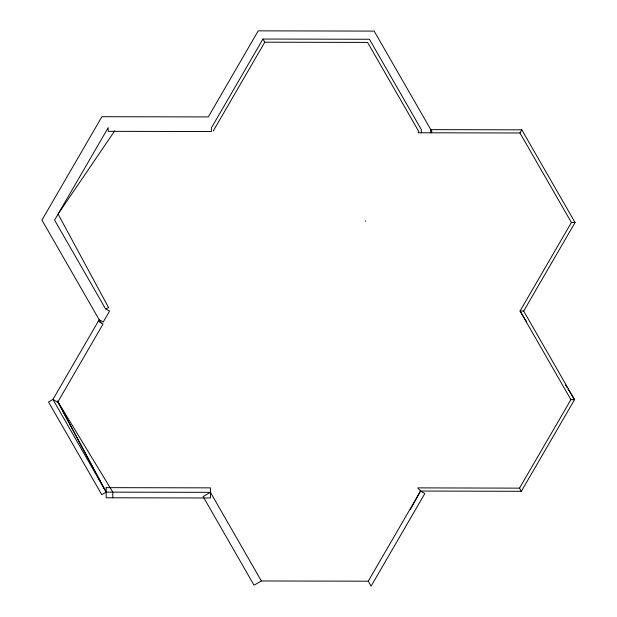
<?xml version="1.0" encoding="UTF-8"?>
<svg xmlns="http://www.w3.org/2000/svg" width="617" height="617" viewBox="0 0 617 617"><rect width="100%" height="100%" fill="white"/><g stroke="black" fill="none" stroke-linecap="round" stroke-linejoin="round"><path stroke-width="0.93" d="M112.788 497.788L112.803 492.142L57.574 401.104M421.334 132.778L421.342 129.616L369.421 39.257L262.942 39.041L211.407 127.866L211.4 131.544L108.199 131.328L108.206 127.657L54.574 220.115L105.522 308.785L109.556 311.122L103.216 322.043L99.19 319.706L52.931 399.454L48.519 401.991L101.774 494.664L106.186 492.127L57.481 401.15L103.98 488.302M430.774 132.802L430.782 129.639L521.805 129.825L575.059 222.498L523.694 311.045L574.558 399.669L521.334 491.309L420.539 491.047L417.748 487.877L519.514 488.14L570.91 399.654L520.046 311.03L571.404 222.49L519.969 132.979L418.125 132.771L418.82 131.575L367.585 42.419L264.762 42.203L213.227 131.035M410.367 509.573L420.539 491.047L424.828 493.538L371.102 586.15L368.249 581.191L261.369 580.967L254.027 585.186L203.101 496.562L210.436 492.343L261.369 580.967M365.38 221.31L365.634 220.871M431.221 132.802L431.915 131.606L374.157 31.089L258.238 30.85L208.307 116.921L101.913 116.706L41.941 220.092L101.003 322.876M519.969 132.979L521.805 129.825M368.249 581.191L420.539 491.047M114.747 130.843L58.091 214.053L108.654 307.721L105.522 308.785M571.404 222.49L575.059 222.498M106.024 492.127L210.436 492.343M523.694 311.045L520.046 311.03L526.609 321.704M570.91 399.654L574.558 399.669L567.995 388.995M98.273 321.287L103.039 324.056L57.697 402.222L52.931 399.454L106.186 492.127M565.473 384.892L566.984 387.353M262.942 39.041L264.762 42.203M519.514 488.14L521.334 491.309M106.193 487.646L106.17 497.772L210.428 497.981L210.451 487.854L106.193 487.646"/></g></svg>
